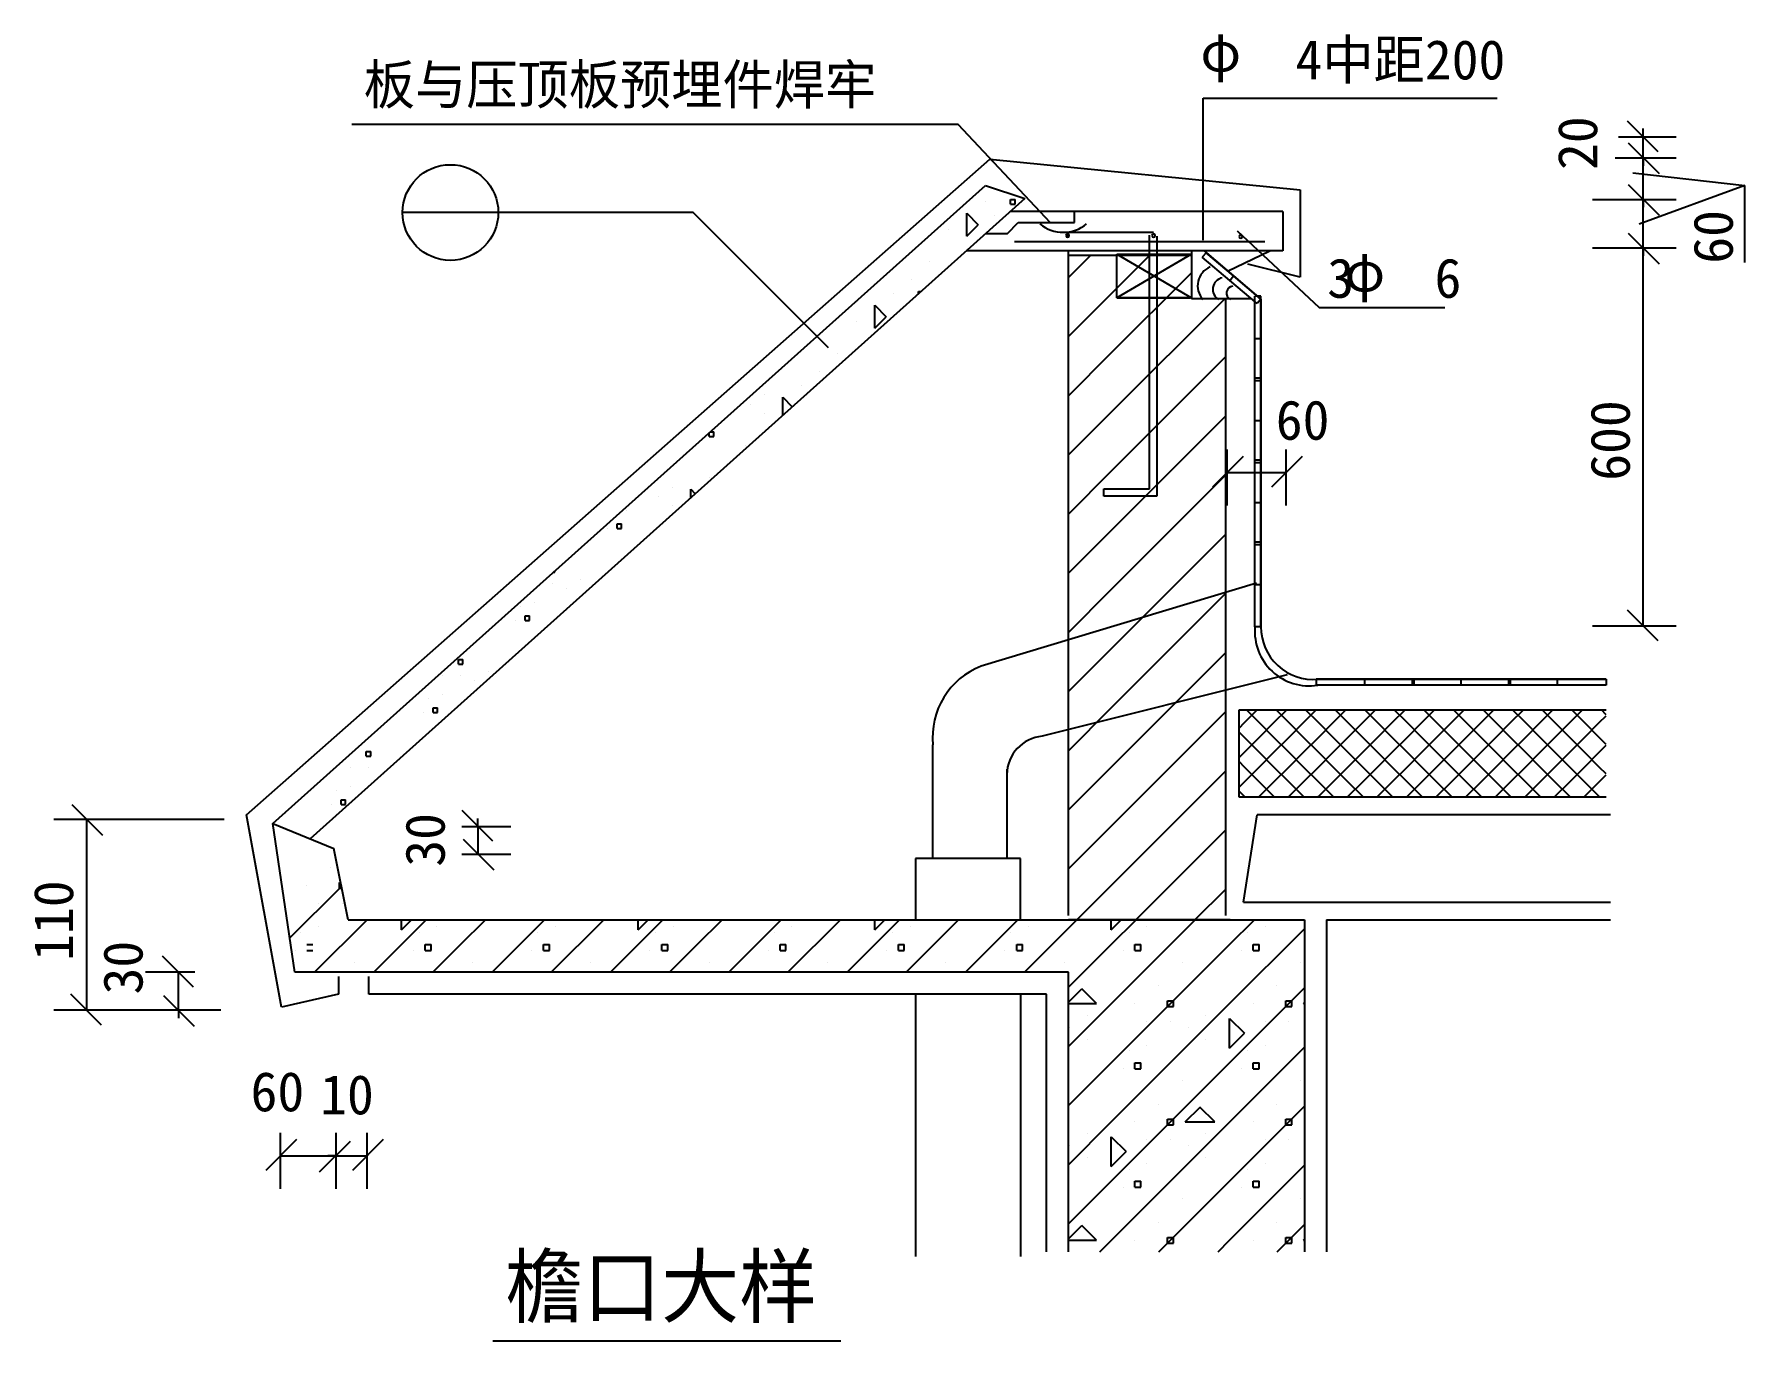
# Model space of a CAD drawing. Header units: metres. Extents: x -108 to 5385, y 1956 to 9038.
# Drawn here: x 418 to 3021, y 7051 to 9038 of the extents above; entities that cross this region are included whole.
import ezdxf

# ---------------------------------------------------------------- set-up
doc = ezdxf.new("R2010")
doc.units = ezdxf.units.M
for name, color, linetype in [('PUB_TITLE', 143, 'Continuous'), ('zz-1', 5, 'Continuous'), ('zz-3', 3, 'Continuous')]:
    doc.layers.add(name, color=color, linetype=linetype)

# ---------------------------------------------------------------- blocks, each defined once
blk = doc.blocks.new('BL_6201')
for p, q in [((0, 100), (496.03, 100)), ((0, 100), (496.03, 100)), ((0, 0), (0, 100)), ((0, 0), (496.03, 0)), ((496.03, 0), (0, 0)), ((496.03, 100), (992.05, 100)), ((496.03, 100), (496.03, 0)), ((496.03, 0), (992.05, 0)), ((992.03, 0), (992.03, 100))]:
    blk.add_line(p, q)
blk = doc.blocks.new('BL_6222')
at = {"linetype": 'Continuous'}
for p, q in [((49.77, 29.76), (0, 0)), ((0, 29.76), (49.77, 0)), ((0, 0), (0, 29.76)), ((0, 29.76), (49.77, 29.76)), ((49.77, 29.76), (49.77, 0)), ((49.77, 0), (0, 0))]:
    blk.add_line(p, q, dxfattribs=at)
blk = doc.blocks.new('_ArchTick')
at = {"color": 6, "linetype": 'ByBlock'}
blk.add_lwpolyline([(-0.41, -0.41), (0.37, 0.37)], dxfattribs=at)

msp = doc.modelspace()

# ---------------------------------------------------------------- linework, layer by layer
for p, q in [((741.41, 7850.82), (1872.21, 8848.29)), ((1872.21, 8848.29), (2344.48, 8801.74)), ((2850.42, 8827.46), (3020.86, 8808)), ((2344.48, 8801.74), (2344.48, 8668.75)), ((3020.86, 8808), (2860.16, 8749.61)), ((3020.86, 8691.21), (3020.86, 8808)), ((1865.07, 8783.51), (1865.07, 8783.51)), ((1903.57, 8780.01), (1903.57, 8787.01)), ((1903.57, 8787.01), (1910.57, 8787.01)), ((1903.57, 8780.01), (1910.57, 8780.01)), ((1910.57, 8780.01), (1910.57, 8787.01)), ((1837.07, 8731.01), (1837.07, 8766.01)), ((1837.07, 8766.01), (1854.64, 8748.44)), ((1837.07, 8731.01), (1854.64, 8748.58)), ((1879.07, 8762.51), (1879.07, 8762.51)), ((1899.17, 8735.35), (1915.58, 8751.77)), ((2317.88, 8768.64), (1903.33, 8768.64)), ((1915.58, 8751.77), (2001.26, 8751.77)), ((2001.26, 8751.77), (2001.26, 8768.18)), ((2317.88, 8768.64), (2317.88, 8708.64)), ((1809.07, 8741.51), (1809.07, 8741.51)), ((1866.36, 8735.35), (1899.17, 8735.35)), ((1909.69, 8722.81), (2290.54, 8722.81)), ((2121.44, 8736.52), (1990.43, 8736.52)), ((2115.24, 8346.7), (2115.24, 8732.82)), ((2126.54, 8730.93), (2126.54, 8335.39)), ((2317.88, 8708.64), (1836.37, 8708.64)), ((1991.91, 8702.14), (2179.01, 8702.14)), ((1991.94, 8668.39), (2025.69, 8702.14)), ((1991.94, 8578.39), (2115.69, 8702.14)), ((2179.01, 8708.64), (2179.01, 8636.54)), ((2198.14, 8708.64), (2284.62, 8635.5)), ((2298.25, 8708.32), (2233.75, 8677.45)), ((1781.07, 8692.51), (1781.07, 8692.51)), ((2057.07, 8553.51), (2179.01, 8675.46)), ((2344.48, 8668.75), (2264.66, 8688.69)), ((1725.07, 8643.51), (1725.07, 8643.51)), ((1753.07, 8664.51), (1753.07, 8664.51)), ((1763.57, 8643.41), (1763.57, 8647.01)), ((1763.57, 8647.01), (1767.59, 8647.01)), ((1669.07, 8629.51), (1669.07, 8629.51)), ((1697.07, 8591.01), (1697.07, 8626.01)), ((1697.07, 8626.01), (1714.64, 8608.44)), ((1739.07, 8622.51), (1739.07, 8622.51)), ((2057.07, 8463.51), (2230.09, 8636.54)), ((2065.27, 8637.3), (2177.4, 8637.3)), ((2230.09, 8636.54), (2269.24, 8636.54)), ((2284.62, 8635.5), (2284.62, 8136.76)), ((1669.07, 8601.51), (1669.07, 8601.51)), ((1697.07, 8591.01), (1714.64, 8608.58)), ((1641.07, 8552.51), (1641.07, 8552.51)), ((1991.94, 8488.39), (2057.07, 8553.51)), ((2057.07, 8553.51), (2057.07, 8553.51)), ((2057.07, 8373.51), (2231.4, 8547.85)), ((1613.07, 8524.51), (1613.07, 8524.51)), ((1529.07, 8489.51), (1529.07, 8489.51)), ((1557.07, 8458.37), (1557.07, 8486.01)), ((1557.07, 8486.01), (1571.65, 8471.43)), ((1585.07, 8503.51), (1585.07, 8503.51)), ((1508.07, 8475.51), (1508.07, 8475.51)), ((1529.07, 8461.51), (1529.07, 8461.51)), ((1991.94, 8398.39), (2057.07, 8463.51)), ((2057.07, 8463.51), (2057.07, 8463.51)), ((1446.9, 8433.51), (1452.07, 8433.51)), ((1452.07, 8426.51), (1452.07, 8433.51)), ((2147.07, 8373.51), (2231.4, 8457.85)), ((1445.07, 8426.51), (1445.07, 8431.87)), ((1445.07, 8426.51), (1452.07, 8426.51)), ((1501.07, 8412.51), (1501.07, 8412.51)), ((1473.07, 8384.51), (1473.07, 8384.51)), ((1445.07, 8363.51), (1445.07, 8363.51)), ((1991.94, 8308.39), (2057.07, 8373.51)), ((1991.94, 8218.39), (2147.07, 8373.51)), ((2057.07, 8373.51), (2057.07, 8373.51)), ((2057.07, 8193.51), (2231.4, 8367.85)), ((2147.07, 8373.51), (2147.07, 8373.51)), ((1347.07, 8342.51), (1347.07, 8342.51)), ((1368.07, 8335.51), (1368.07, 8335.51)), ((1389.07, 8349.51), (1389.07, 8349.51)), ((1417.07, 8332.92), (1417.07, 8346.01)), ((1417.07, 8346.01), (1423.97, 8339.11)), ((2045.54, 8335.39), (2045.54, 8346.7)), ((2045.54, 8346.7), (2115.24, 8346.7)), ((2126.54, 8335.39), (2045.54, 8335.39)), ((1319.07, 8314.51), (1319.07, 8314.51)), ((1389.07, 8321.51), (1389.07, 8321.51)), ((1291.07, 8286.51), (1291.07, 8286.51)), ((1305.07, 8293.51), (1312.07, 8293.51)), ((1305.07, 8286.51), (1305.07, 8293.51)), ((1305.07, 8286.51), (1312.07, 8286.51)), ((1312.07, 8286.51), (1312.07, 8293.51)), ((2057.07, 8103.51), (2231.4, 8277.85)), ((1207.07, 8202.51), (1207.07, 8202.51)), ((1208.47, 8220.01), (1210.57, 8220.01)), ((1210.57, 8220.01), (1210.57, 8221.89)), ((1249.07, 8209.51), (1249.07, 8209.51)), ((2277.83, 8203.19), (1858.88, 8076.84)), ((1179.07, 8174.51), (1179.07, 8174.51)), ((1228.07, 8195.51), (1228.07, 8195.51)), ((1991.94, 8128.39), (2057.07, 8193.51)), ((2057.07, 8193.51), (2057.07, 8193.51)), ((2057.07, 8013.51), (2231.4, 8187.85)), ((1151.07, 8146.51), (1151.07, 8146.51)), ((1158.07, 8167.51), (1158.07, 8167.51)), ((1165.07, 8153.51), (1172.07, 8153.51)), ((1165.07, 8146.51), (1165.07, 8153.51)), ((1165.07, 8146.51), (1172.07, 8146.51)), ((1172.07, 8146.51), (1172.07, 8153.51)), ((1991.94, 8038.39), (2057.07, 8103.51)), ((2057.07, 8103.51), (2057.07, 8103.51)), ((2147.07, 8013.51), (2231.4, 8097.85)), ((1063.57, 8080.01), (1063.57, 8087.01)), ((1063.57, 8087.01), (1070.57, 8087.01)), ((1063.57, 8080.01), (1070.57, 8080.01)), ((1070.57, 8080.01), (1070.57, 8087.01)), ((1109.07, 8069.51), (1109.07, 8069.51)), ((1039.07, 8062.51), (1039.07, 8062.51)), ((1067.07, 8062.51), (1067.07, 8062.51)), ((1088.07, 8055.51), (1088.07, 8055.51)), ((2324.38, 8063.54), (1951.98, 7970.44)), ((2371.09, 8056.97), (2810.11, 8056.97)), ((1018.07, 8027.51), (1018.07, 8027.51)), ((1039.07, 8034.51), (1039.07, 8034.51)), ((1011.07, 8006.51), (1011.07, 8006.51)), ((1025.07, 8006.51), (1025.07, 8013.51)), ((1025.07, 8013.51), (1032.07, 8013.51)), ((1025.07, 8006.51), (1032.07, 8006.51)), ((1032.07, 8006.51), (1032.07, 8013.51)), ((1991.94, 7948.39), (2057.07, 8013.51)), ((1991.94, 7858.39), (2147.07, 8013.51)), ((2057.07, 8013.51), (2057.07, 8013.51)), ((2057.07, 7833.51), (2231.4, 8007.85)), ((2147.07, 8013.51), (2147.07, 8013.51)), ((2251.36, 7877.42), (2251.36, 8010.42)), ((2251.36, 7877.42), (2251.36, 8010.42)), ((2251.36, 8010.42), (2810.11, 8010.42)), ((2251.36, 7982.81), (2259.55, 7991.01)), ((2259.55, 7991.01), (2278.96, 8010.42)), ((2259.55, 7991.01), (2259.55, 7991.01)), ((2282.05, 7991.01), (2262.64, 8010.42)), ((2282.05, 7968.51), (2304.55, 7991.01)), ((2304.55, 7968.51), (2282.05, 7991.01)), ((2282.05, 7991.01), (2282.05, 7991.01)), ((2304.55, 7991.01), (2323.96, 8010.42)), ((2304.55, 7991.01), (2304.55, 7991.01)), ((2327.05, 7991.01), (2307.64, 8010.42)), ((2327.05, 7968.51), (2349.55, 7991.01)), ((2349.55, 7968.51), (2327.05, 7991.01)), ((2327.05, 7991.01), (2327.05, 7991.01)), ((2349.55, 7991.01), (2368.96, 8010.42)), ((2349.55, 7991.01), (2349.55, 7991.01)), ((2372.05, 7991.01), (2352.64, 8010.42)), ((2372.05, 7991.01), (2372.05, 7991.01)), ((2372.05, 7968.51), (2394.55, 7991.01)), ((2394.55, 7968.51), (2372.05, 7991.01)), ((2394.55, 7991.01), (2413.96, 8010.42)), ((2394.55, 7991.01), (2394.55, 7991.01)), ((2417.05, 7991.01), (2397.64, 8010.42)), ((2417.05, 7968.51), (2439.55, 7991.01)), ((2439.55, 7968.51), (2417.05, 7991.01)), ((2417.05, 7991.01), (2417.05, 7991.01)), ((2439.55, 7991.01), (2458.96, 8010.42)), ((2439.55, 7991.01), (2439.55, 7991.01)), ((2462.05, 7991.01), (2442.64, 8010.42)), ((2462.05, 7968.51), (2484.55, 7991.01)), ((2484.55, 7968.51), (2462.05, 7991.01)), ((2462.05, 7991.01), (2462.05, 7991.01)), ((2484.55, 7991.01), (2503.96, 8010.42)), ((2484.55, 7991.01), (2484.55, 7991.01)), ((2507.05, 7991.01), (2487.64, 8010.42)), ((2507.05, 7968.51), (2529.55, 7991.01)), ((2529.55, 7968.51), (2507.05, 7991.01)), ((2507.05, 7991.01), (2507.05, 7991.01)), ((2529.55, 7991.01), (2548.96, 8010.42)), ((2529.55, 7991.01), (2529.55, 7991.01)), ((2552.05, 7991.01), (2532.64, 8010.42)), ((2552.05, 7968.51), (2574.55, 7991.01)), ((2574.55, 7968.51), (2552.05, 7991.01)), ((2552.05, 7991.01), (2552.05, 7991.01)), ((2574.55, 7991.01), (2593.96, 8010.42)), ((2574.55, 7991.01), (2574.55, 7991.01)), ((2597.05, 7991.01), (2577.64, 8010.42)), ((2597.05, 7968.51), (2619.55, 7991.01)), ((2619.55, 7968.51), (2597.05, 7991.01)), ((2597.05, 7991.01), (2597.05, 7991.01)), ((2619.55, 7991.01), (2638.96, 8010.42)), ((2619.55, 7991.01), (2619.55, 7991.01)), ((2642.05, 7991.01), (2622.64, 8010.42)), ((2642.05, 7968.51), (2664.55, 7991.01)), ((2664.55, 7968.51), (2642.05, 7991.01)), ((2642.05, 7991.01), (2642.05, 7991.01)), ((2664.55, 7991.01), (2683.96, 8010.42)), ((2664.55, 7991.01), (2664.55, 7991.01)), ((2687.05, 7991.01), (2667.64, 8010.42)), ((2687.05, 7968.51), (2709.55, 7991.01)), ((2709.55, 7968.51), (2687.05, 7991.01)), ((2687.05, 7991.01), (2687.05, 7991.01)), ((2709.55, 7991.01), (2728.96, 8010.42)), ((2709.55, 7991.01), (2709.55, 7991.01)), ((2732.05, 7991.01), (2712.64, 8010.42)), ((2732.05, 7968.51), (2754.55, 7991.01)), ((2754.55, 7968.51), (2732.05, 7991.01)), ((2732.05, 7991.01), (2732.05, 7991.01)), ((2754.55, 7991.01), (2773.96, 8010.42)), ((2754.55, 7991.01), (2754.55, 7991.01)), ((2777.05, 7991.01), (2757.64, 8010.42)), ((2777.05, 7968.51), (2799.55, 7991.01)), ((2799.55, 7968.51), (2777.05, 7991.01)), ((2777.05, 7991.01), (2777.05, 7991.01)), ((2799.55, 7991.01), (2810.11, 8001.56)), ((2799.55, 7991.01), (2799.55, 7991.01)), ((2810.11, 8002.95), (2802.64, 8010.42)), ((2259.55, 7968.51), (2251.36, 7976.7)), ((2259.55, 7946.01), (2282.05, 7968.51)), ((2282.05, 7946.01), (2259.55, 7968.51)), ((2259.55, 7968.51), (2259.55, 7968.51)), ((2282.05, 7968.51), (2282.05, 7968.51)), ((2304.55, 7946.01), (2327.05, 7968.51)), ((2327.05, 7946.01), (2304.55, 7968.51)), ((2304.55, 7968.51), (2304.55, 7968.51)), ((2327.05, 7968.51), (2327.05, 7968.51)), ((2349.55, 7946.01), (2372.05, 7968.51)), ((2372.05, 7946.01), (2349.55, 7968.51)), ((2349.55, 7968.51), (2349.55, 7968.51)), ((2372.05, 7968.51), (2372.05, 7968.51)), ((2394.55, 7946.01), (2417.05, 7968.51)), ((2417.05, 7946.01), (2394.55, 7968.51)), ((2394.55, 7968.51), (2394.55, 7968.51)), ((2417.05, 7968.51), (2417.05, 7968.51)), ((2439.55, 7946.01), (2462.05, 7968.51)), ((2462.05, 7946.01), (2439.55, 7968.51)), ((2439.55, 7968.51), (2439.55, 7968.51)), ((2462.05, 7968.51), (2462.05, 7968.51)), ((2484.55, 7946.01), (2507.05, 7968.51)), ((2507.05, 7946.01), (2484.55, 7968.51)), ((2484.55, 7968.51), (2484.55, 7968.51)), ((2507.05, 7968.51), (2507.05, 7968.51)), ((2529.55, 7946.01), (2552.05, 7968.51)), ((2552.05, 7946.01), (2529.55, 7968.51)), ((2529.55, 7968.51), (2529.55, 7968.51)), ((2552.05, 7968.51), (2552.05, 7968.51)), ((2574.55, 7968.51), (2574.55, 7968.51)), ((2574.55, 7946.01), (2597.05, 7968.51)), ((2597.05, 7946.01), (2574.55, 7968.51)), ((2597.05, 7968.51), (2597.05, 7968.51)), ((2619.55, 7946.01), (2642.05, 7968.51)), ((2642.05, 7946.01), (2619.55, 7968.51)), ((2619.55, 7968.51), (2619.55, 7968.51)), ((2642.05, 7968.51), (2642.05, 7968.51)), ((2664.55, 7946.01), (2687.05, 7968.51)), ((2687.05, 7946.01), (2664.55, 7968.51)), ((2664.55, 7968.51), (2664.55, 7968.51)), ((2687.05, 7968.51), (2687.05, 7968.51)), ((2709.55, 7946.01), (2732.05, 7968.51)), ((2732.05, 7946.01), (2709.55, 7968.51)), ((2709.55, 7968.51), (2709.55, 7968.51)), ((2732.05, 7968.51), (2732.05, 7968.51)), ((2754.55, 7968.51), (2754.55, 7968.51)), ((2754.55, 7946.01), (2777.05, 7968.51)), ((2777.05, 7946.01), (2754.55, 7968.51)), ((2777.05, 7968.51), (2777.05, 7968.51)), ((2810.11, 7957.95), (2799.55, 7968.51)), ((2799.55, 7968.51), (2799.55, 7968.51)), ((923.57, 7940.01), (923.57, 7947.01)), ((923.57, 7947.01), (930.57, 7947.01)), ((923.57, 7940.01), (930.57, 7940.01)), ((930.57, 7940.01), (930.57, 7947.01)), ((1785.72, 7784.23), (1785.72, 7957.14)), ((2251.36, 7937.81), (2259.55, 7946.01)), ((2259.55, 7946.01), (2259.55, 7946.01)), ((2282.05, 7946.01), (2282.05, 7946.01)), ((2282.05, 7923.51), (2304.55, 7946.01)), ((2304.55, 7923.51), (2282.05, 7946.01)), ((2304.55, 7946.01), (2304.55, 7946.01)), ((2327.05, 7946.01), (2327.05, 7946.01)), ((2327.05, 7923.51), (2349.55, 7946.01)), ((2349.55, 7923.51), (2327.05, 7946.01)), ((2349.55, 7946.01), (2349.55, 7946.01)), ((2372.05, 7946.01), (2372.05, 7946.01)), ((2372.05, 7923.51), (2394.55, 7946.01)), ((2394.55, 7923.51), (2372.05, 7946.01)), ((2394.55, 7946.01), (2394.55, 7946.01)), ((2417.05, 7946.01), (2417.05, 7946.01)), ((2417.05, 7923.51), (2439.55, 7946.01)), ((2439.55, 7923.51), (2417.05, 7946.01)), ((2439.55, 7946.01), (2439.55, 7946.01)), ((2462.05, 7946.01), (2462.05, 7946.01)), ((2462.05, 7923.51), (2484.55, 7946.01)), ((2484.55, 7923.51), (2462.05, 7946.01)), ((2484.55, 7946.01), (2484.55, 7946.01)), ((2507.05, 7946.01), (2507.05, 7946.01)), ((2507.05, 7923.51), (2529.55, 7946.01)), ((2529.55, 7923.51), (2507.05, 7946.01)), ((2529.55, 7946.01), (2529.55, 7946.01)), ((2552.05, 7946.01), (2552.05, 7946.01)), ((2552.05, 7923.51), (2574.55, 7946.01)), ((2574.55, 7923.51), (2552.05, 7946.01)), ((2574.55, 7946.01), (2574.55, 7946.01)), ((2597.05, 7946.01), (2597.05, 7946.01)), ((2597.05, 7923.51), (2619.55, 7946.01)), ((2619.55, 7923.51), (2597.05, 7946.01)), ((2619.55, 7946.01), (2619.55, 7946.01)), ((2642.05, 7946.01), (2642.05, 7946.01)), ((2642.05, 7923.51), (2664.55, 7946.01)), ((2664.55, 7923.51), (2642.05, 7946.01)), ((2664.55, 7946.01), (2664.55, 7946.01)), ((2687.05, 7946.01), (2687.05, 7946.01)), ((2687.05, 7923.51), (2709.55, 7946.01)), ((2709.55, 7923.51), (2687.05, 7946.01)), ((2709.55, 7946.01), (2709.55, 7946.01)), ((2732.05, 7946.01), (2732.05, 7946.01)), ((2732.05, 7923.51), (2754.55, 7946.01)), ((2754.55, 7923.51), (2732.05, 7946.01)), ((2754.55, 7946.01), (2754.55, 7946.01)), ((2777.05, 7946.01), (2777.05, 7946.01)), ((2777.05, 7923.51), (2799.55, 7946.01)), ((2799.55, 7923.51), (2777.05, 7946.01)), ((2799.55, 7946.01), (2810.11, 7956.56)), ((2799.55, 7946.01), (2799.55, 7946.01)), ((899.07, 7922.51), (899.07, 7922.51)), ((927.07, 7922.51), (927.07, 7922.51)), ((948.07, 7915.51), (948.07, 7915.51)), ((1898.78, 7784.23), (1898.78, 7920.08)), ((2057.07, 7743.51), (2231.4, 7917.85)), ((2259.55, 7923.51), (2251.36, 7931.7)), ((2259.55, 7901.01), (2282.05, 7923.51)), ((2282.05, 7901.01), (2259.55, 7923.51)), ((2259.55, 7923.51), (2259.55, 7923.51)), ((2282.05, 7923.51), (2282.05, 7923.51)), ((2304.55, 7901.01), (2327.05, 7923.51)), ((2327.05, 7901.01), (2304.55, 7923.51)), ((2304.55, 7923.51), (2304.55, 7923.51)), ((2327.05, 7923.51), (2327.05, 7923.51)), ((2349.55, 7901.01), (2372.05, 7923.51)), ((2372.05, 7901.01), (2349.55, 7923.51)), ((2349.55, 7923.51), (2349.55, 7923.51)), ((2372.05, 7923.51), (2372.05, 7923.51)), ((2394.55, 7901.01), (2417.05, 7923.51)), ((2417.05, 7901.01), (2394.55, 7923.51)), ((2394.55, 7923.51), (2394.55, 7923.51)), ((2417.05, 7923.51), (2417.05, 7923.51)), ((2439.55, 7901.01), (2462.05, 7923.51)), ((2462.05, 7901.01), (2439.55, 7923.51)), ((2439.55, 7923.51), (2439.55, 7923.51)), ((2462.05, 7923.51), (2462.05, 7923.51)), ((2484.55, 7901.01), (2507.05, 7923.51)), ((2507.05, 7901.01), (2484.55, 7923.51)), ((2484.55, 7923.51), (2484.55, 7923.51)), ((2507.05, 7923.51), (2507.05, 7923.51)), ((2529.55, 7901.01), (2552.05, 7923.51)), ((2552.05, 7901.01), (2529.55, 7923.51)), ((2529.55, 7923.51), (2529.55, 7923.51)), ((2552.05, 7923.51), (2552.05, 7923.51)), ((2574.55, 7923.51), (2574.55, 7923.51)), ((2574.55, 7901.01), (2597.05, 7923.51)), ((2597.05, 7901.01), (2574.55, 7923.51)), ((2597.05, 7923.51), (2597.05, 7923.51)), ((2619.55, 7901.01), (2642.05, 7923.51)), ((2642.05, 7901.01), (2619.55, 7923.51)), ((2619.55, 7923.51), (2619.55, 7923.51)), ((2642.05, 7923.51), (2642.05, 7923.51)), ((2664.55, 7901.01), (2687.05, 7923.51)), ((2687.05, 7901.01), (2664.55, 7923.51)), ((2664.55, 7923.51), (2664.55, 7923.51)), ((2687.05, 7923.51), (2687.05, 7923.51)), ((2709.55, 7901.01), (2732.05, 7923.51)), ((2732.05, 7901.01), (2709.55, 7923.51)), ((2709.55, 7923.51), (2709.55, 7923.51)), ((2732.05, 7923.51), (2732.05, 7923.51)), ((2754.55, 7923.51), (2754.55, 7923.51)), ((2754.55, 7901.01), (2777.05, 7923.51)), ((2777.05, 7901.01), (2754.55, 7923.51)), ((2777.05, 7923.51), (2777.05, 7923.51)), ((2810.11, 7912.95), (2799.55, 7923.51)), ((2799.55, 7923.51), (2799.55, 7923.51)), ((878.07, 7887.51), (878.07, 7887.51)), ((899.07, 7894.51), (899.07, 7894.51)), ((2251.36, 7892.81), (2259.55, 7901.01)), ((2259.55, 7878.51), (2251.36, 7886.7)), ((2259.55, 7901.01), (2259.55, 7901.01)), ((2282.05, 7878.51), (2304.55, 7901.01)), ((2304.55, 7878.51), (2282.05, 7901.01)), ((2282.05, 7901.01), (2282.05, 7901.01)), ((2304.55, 7901.01), (2304.55, 7901.01)), ((2327.05, 7878.51), (2349.55, 7901.01)), ((2349.55, 7878.51), (2327.05, 7901.01)), ((2327.05, 7901.01), (2327.05, 7901.01)), ((2349.55, 7901.01), (2349.55, 7901.01)), ((2372.05, 7901.01), (2372.05, 7901.01)), ((2372.05, 7878.51), (2394.55, 7901.01)), ((2394.55, 7878.51), (2372.05, 7901.01)), ((2394.55, 7901.01), (2394.55, 7901.01)), ((2417.05, 7878.51), (2439.55, 7901.01)), ((2439.55, 7878.51), (2417.05, 7901.01)), ((2417.05, 7901.01), (2417.05, 7901.01)), ((2439.55, 7901.01), (2439.55, 7901.01)), ((2462.05, 7878.51), (2484.55, 7901.01)), ((2484.55, 7878.51), (2462.05, 7901.01)), ((2462.05, 7901.01), (2462.05, 7901.01)), ((2484.55, 7901.01), (2484.55, 7901.01)), ((2507.05, 7878.51), (2529.55, 7901.01)), ((2529.55, 7878.51), (2507.05, 7901.01)), ((2507.05, 7901.01), (2507.05, 7901.01)), ((2529.55, 7901.01), (2529.55, 7901.01)), ((2552.05, 7878.51), (2574.55, 7901.01)), ((2574.55, 7878.51), (2552.05, 7901.01)), ((2552.05, 7901.01), (2552.05, 7901.01)), ((2574.55, 7901.01), (2574.55, 7901.01)), ((2597.05, 7878.51), (2619.55, 7901.01)), ((2619.55, 7878.51), (2597.05, 7901.01)), ((2597.05, 7901.01), (2597.05, 7901.01)), ((2619.55, 7901.01), (2619.55, 7901.01)), ((2642.05, 7878.51), (2664.55, 7901.01)), ((2664.55, 7878.51), (2642.05, 7901.01)), ((2642.05, 7901.01), (2642.05, 7901.01)), ((2664.55, 7901.01), (2664.55, 7901.01)), ((2687.05, 7878.51), (2709.55, 7901.01)), ((2709.55, 7878.51), (2687.05, 7901.01)), ((2687.05, 7901.01), (2687.05, 7901.01)), ((2709.55, 7901.01), (2709.55, 7901.01)), ((2732.05, 7878.51), (2754.55, 7901.01)), ((2754.55, 7878.51), (2732.05, 7901.01)), ((2732.05, 7901.01), (2732.05, 7901.01)), ((2754.55, 7901.01), (2754.55, 7901.01)), ((2777.05, 7878.51), (2799.55, 7901.01)), ((2799.55, 7878.51), (2777.05, 7901.01)), ((2777.05, 7901.01), (2777.05, 7901.01)), ((2799.55, 7901.01), (2810.11, 7911.56)), ((2799.55, 7901.01), (2799.55, 7901.01)), ((871.07, 7866.51), (871.07, 7866.51)), ((885.07, 7873.51), (892.07, 7873.51)), ((885.07, 7866.51), (885.07, 7873.51)), ((885.07, 7866.51), (892.07, 7866.51)), ((892.07, 7866.51), (892.07, 7873.51)), ((2810.11, 7877.42), (2251.36, 7877.42)), ((2260.64, 7877.42), (2259.55, 7878.51)), ((2259.55, 7878.51), (2259.55, 7878.51)), ((2280.97, 7877.42), (2282.05, 7878.51)), ((2282.05, 7878.51), (2282.05, 7878.51)), ((2305.64, 7877.42), (2304.55, 7878.51)), ((2304.55, 7878.51), (2304.55, 7878.51)), ((2325.97, 7877.42), (2327.05, 7878.51)), ((2327.05, 7878.51), (2327.05, 7878.51)), ((2350.64, 7877.42), (2349.55, 7878.51)), ((2349.55, 7878.51), (2349.55, 7878.51)), ((2370.97, 7877.42), (2372.05, 7878.51)), ((2372.05, 7878.51), (2372.05, 7878.51)), ((2395.64, 7877.42), (2394.55, 7878.51)), ((2394.55, 7878.51), (2394.55, 7878.51)), ((2415.97, 7877.42), (2417.05, 7878.51)), ((2417.05, 7878.51), (2417.05, 7878.51)), ((2440.64, 7877.42), (2439.55, 7878.51)), ((2439.55, 7878.51), (2439.55, 7878.51)), ((2460.97, 7877.42), (2462.05, 7878.51)), ((2462.05, 7878.51), (2462.05, 7878.51)), ((2485.64, 7877.42), (2484.55, 7878.51)), ((2484.55, 7878.51), (2484.55, 7878.51)), ((2505.97, 7877.42), (2507.05, 7878.51)), ((2507.05, 7878.51), (2507.05, 7878.51)), ((2530.64, 7877.42), (2529.55, 7878.51)), ((2529.55, 7878.51), (2529.55, 7878.51)), ((2550.97, 7877.42), (2552.05, 7878.51)), ((2552.05, 7878.51), (2552.05, 7878.51)), ((2575.64, 7877.42), (2574.55, 7878.51)), ((2574.55, 7878.51), (2574.55, 7878.51)), ((2595.97, 7877.42), (2597.05, 7878.51)), ((2597.05, 7878.51), (2597.05, 7878.51)), ((2620.64, 7877.42), (2619.55, 7878.51)), ((2619.55, 7878.51), (2619.55, 7878.51)), ((2640.97, 7877.42), (2642.05, 7878.51)), ((2642.05, 7878.51), (2642.05, 7878.51)), ((2665.64, 7877.42), (2664.55, 7878.51)), ((2664.55, 7878.51), (2664.55, 7878.51)), ((2685.97, 7877.42), (2687.05, 7878.51)), ((2687.05, 7878.51), (2687.05, 7878.51)), ((2710.64, 7877.42), (2709.55, 7878.51)), ((2709.55, 7878.51), (2709.55, 7878.51)), ((2730.97, 7877.42), (2732.05, 7878.51)), ((2732.05, 7878.51), (2732.05, 7878.51)), ((2755.64, 7877.42), (2754.55, 7878.51)), ((2754.55, 7878.51), (2754.55, 7878.51)), ((2775.97, 7877.42), (2777.05, 7878.51)), ((2777.05, 7878.51), (2777.05, 7878.51)), ((2800.64, 7877.42), (2799.55, 7878.51)), ((2799.55, 7878.51), (2799.55, 7878.51)), ((794.62, 7558.23), (741.41, 7850.82)), ((801.07, 7852.51), (801.07, 7852.51)), ((1991.94, 7768.39), (2057.07, 7833.51)), ((2057.07, 7833.51), (2057.07, 7833.51)), ((2094.86, 7691.31), (2231.4, 7827.85)), ((1918.73, 7784.23), (1759.12, 7784.23)), ((1759.12, 7784.23), (1759.12, 7691.13)), ((1918.73, 7691.13), (1918.73, 7784.23)), ((869.07, 7770.51), (869.07, 7770.51)), ((806.93, 7663.38), (885.57, 7742.01)), ((833.07, 7743.51), (833.07, 7743.51)), ((882.57, 7739.01), (882.57, 7748.01)), ((882.57, 7748.01), (884.37, 7748.01)), ((882.57, 7739.01), (886.17, 7739.01)), ((2004.86, 7691.31), (2057.07, 7743.51)), ((2057.07, 7743.51), (2057.07, 7743.51)), ((2184.86, 7691.31), (2231.4, 7737.85)), ((851.07, 7716.51), (851.07, 7716.51)), ((887.07, 7716.51), (887.07, 7716.51)), ((844.98, 7611.43), (924.78, 7691.23)), ((851.07, 7680.51), (851.07, 7680.51)), ((941.07, 7689.51), (941.07, 7689.51)), ((977.07, 7653.51), (1014.78, 7691.23)), ((977.07, 7676.01), (977.07, 7691.23)), ((977.07, 7676.01), (992.28, 7691.23)), ((1031.07, 7680.51), (1031.07, 7680.51)), ((1067.07, 7653.51), (1104.78, 7691.23)), ((1121.07, 7689.51), (1121.07, 7689.51)), ((1157.07, 7653.51), (1194.78, 7691.23)), ((1204.98, 7611.43), (1284.78, 7691.23)), ((1211.07, 7680.51), (1211.07, 7680.51)), ((1301.07, 7689.51), (1301.07, 7689.51)), ((1337.07, 7653.51), (1374.78, 7691.23)), ((1337.07, 7676.01), (1337.07, 7691.23)), ((1337.07, 7676.01), (1352.28, 7691.23)), ((1391.07, 7680.51), (1391.07, 7680.51)), ((1427.07, 7653.51), (1464.78, 7691.23)), ((1481.07, 7689.51), (1481.07, 7689.51)), ((1517.07, 7653.51), (1554.78, 7691.23)), ((1564.98, 7611.43), (1644.78, 7691.23)), ((1571.07, 7680.51), (1571.07, 7680.51)), ((1661.07, 7689.51), (1661.07, 7689.51)), ((1697.07, 7653.51), (1734.78, 7691.23)), ((1697.07, 7676.01), (1697.07, 7691.23)), ((1697.07, 7676.01), (1712.28, 7691.23)), ((1751.07, 7680.51), (1751.07, 7680.51)), ((1787.07, 7653.51), (1824.78, 7691.23)), ((1841.07, 7689.51), (1841.07, 7689.51)), ((1877.07, 7653.51), (1914.78, 7691.23)), ((1924.98, 7611.43), (2004.78, 7691.23)), ((1931.07, 7680.51), (1931.07, 7680.51)), ((1991.91, 7691.31), (2237.96, 7691.31)), ((2021.07, 7689.51), (2021.07, 7689.51)), ((2057.07, 7653.51), (2094.78, 7691.23)), ((2057.07, 7676.01), (2057.07, 7691.23)), ((2057.07, 7676.01), (2072.28, 7691.23)), ((2111.07, 7680.51), (2111.07, 7680.51)), ((2147.07, 7653.51), (2184.78, 7691.23)), ((2201.07, 7689.51), (2201.07, 7689.51)), ((2237.07, 7653.51), (2274.78, 7691.23)), ((2291.07, 7680.51), (2291.07, 7680.51)), ((2384.39, 7691.23), (2816.76, 7691.23)), ((2384.39, 7691.23), (2384.39, 7185.85)), ((824.07, 7671.51), (824.07, 7671.51)), ((833.07, 7653.51), (842.07, 7653.51)), ((934.98, 7611.43), (977.07, 7653.51)), ((977.07, 7653.51), (977.07, 7653.51)), ((1004.07, 7671.51), (1004.07, 7671.51)), ((1013.07, 7653.51), (1022.07, 7653.51)), ((1013.07, 7644.51), (1013.07, 7653.51)), ((1022.07, 7644.51), (1022.07, 7653.51)), ((1024.98, 7611.43), (1067.07, 7653.51)), ((1067.07, 7653.51), (1067.07, 7653.51)), ((1114.98, 7611.43), (1157.07, 7653.51)), ((1157.07, 7653.51), (1157.07, 7653.51)), ((1184.07, 7671.51), (1184.07, 7671.51)), ((1193.07, 7653.51), (1202.07, 7653.51)), ((1193.07, 7644.51), (1193.07, 7653.51)), ((1202.07, 7644.51), (1202.07, 7653.51)), ((1294.98, 7611.43), (1337.07, 7653.51)), ((1337.07, 7653.51), (1337.07, 7653.51)), ((1364.07, 7671.51), (1364.07, 7671.51)), ((1373.07, 7653.51), (1382.07, 7653.51)), ((1373.07, 7644.51), (1373.07, 7653.51)), ((1382.07, 7644.51), (1382.07, 7653.51)), ((1384.98, 7611.43), (1427.07, 7653.51)), ((1427.07, 7653.51), (1427.07, 7653.51)), ((1474.98, 7611.43), (1517.07, 7653.51)), ((1517.07, 7653.51), (1517.07, 7653.51)), ((1544.07, 7671.51), (1544.07, 7671.51)), ((1553.07, 7653.51), (1562.07, 7653.51)), ((1553.07, 7644.51), (1553.07, 7653.51)), ((1562.07, 7644.51), (1562.07, 7653.51)), ((1654.98, 7611.43), (1697.07, 7653.51)), ((1697.07, 7653.51), (1697.07, 7653.51)), ((1724.07, 7671.51), (1724.07, 7671.51)), ((1733.07, 7653.51), (1742.07, 7653.51)), ((1733.07, 7644.51), (1733.07, 7653.51)), ((1742.07, 7644.51), (1742.07, 7653.51)), ((1744.98, 7611.43), (1787.07, 7653.51)), ((1787.07, 7653.51), (1787.07, 7653.51)), ((1834.98, 7611.43), (1877.07, 7653.51)), ((1877.07, 7653.51), (1877.07, 7653.51)), ((1904.07, 7671.51), (1904.07, 7671.51)), ((1913.07, 7653.51), (1922.07, 7653.51)), ((1913.07, 7644.51), (1913.07, 7653.51)), ((1922.07, 7644.51), (1922.07, 7653.51)), ((1991.94, 7588.39), (2057.07, 7653.51)), ((1991.94, 7498.39), (2147.07, 7653.51)), ((2057.07, 7653.51), (2057.07, 7653.51)), ((2057.07, 7473.51), (2237.07, 7653.51)), ((2084.07, 7671.51), (2084.07, 7671.51)), ((2093.07, 7653.51), (2102.07, 7653.51)), ((2093.07, 7644.51), (2093.07, 7653.51)), ((2102.07, 7644.51), (2102.07, 7653.51)), ((2147.07, 7653.51), (2147.07, 7653.51)), ((2237.07, 7563.51), (2351.13, 7677.58)), ((2237.07, 7653.51), (2237.07, 7653.51)), ((2264.07, 7671.51), (2264.07, 7671.51)), ((2273.07, 7653.51), (2282.07, 7653.51)), ((2273.07, 7644.51), (2273.07, 7653.51)), ((2282.07, 7644.51), (2282.07, 7653.51)), ((815.07, 7644.51), (815.07, 7644.51)), ((833.07, 7644.51), (842.07, 7644.51)), ((905.07, 7626.51), (905.07, 7626.51)), ((995.07, 7644.51), (995.07, 7644.51)), ((1013.07, 7644.51), (1022.07, 7644.51)), ((1085.07, 7626.51), (1085.07, 7626.51)), ((1175.07, 7644.51), (1175.07, 7644.51)), ((1193.07, 7644.51), (1202.07, 7644.51)), ((1265.07, 7626.51), (1265.07, 7626.51)), ((1355.07, 7644.51), (1355.07, 7644.51)), ((1373.07, 7644.51), (1382.07, 7644.51)), ((1445.07, 7626.51), (1445.07, 7626.51)), ((1535.07, 7644.51), (1535.07, 7644.51)), ((1553.07, 7644.51), (1562.07, 7644.51)), ((1625.07, 7626.51), (1625.07, 7626.51)), ((1715.07, 7644.51), (1715.07, 7644.51)), ((1733.07, 7644.51), (1742.07, 7644.51)), ((1805.07, 7626.51), (1805.07, 7626.51)), ((1895.07, 7644.51), (1895.07, 7644.51)), ((1913.07, 7644.51), (1922.07, 7644.51)), ((1985.07, 7626.51), (1985.07, 7626.51)), ((2075.07, 7644.51), (2075.07, 7644.51)), ((2093.07, 7644.51), (2102.07, 7644.51)), ((2165.07, 7626.51), (2165.07, 7626.51)), ((2255.07, 7644.51), (2255.07, 7644.51)), ((2273.07, 7644.51), (2282.07, 7644.51)), ((2345.07, 7626.51), (2345.07, 7626.51)), ((881.09, 7604.78), (881.09, 7578.18)), ((927.65, 7578.18), (927.65, 7604.78)), ((881.09, 7578.18), (794.62, 7558.23)), ((1958.68, 7578.18), (927.65, 7578.18)), ((1759.12, 7578.18), (1759.12, 7179.08)), ((1918.73, 7578.18), (1918.73, 7179.08)), ((1958.68, 7185.85), (1958.68, 7578.18)), ((1991.94, 7565.89), (2012.16, 7586.1)), ((2034.57, 7563.51), (2011.98, 7586.1)), ((2129.07, 7590.51), (2129.07, 7590.51)), ((2237.07, 7473.51), (2351.13, 7587.58)), ((2309.07, 7590.51), (2309.07, 7590.51)), ((1991.94, 7563.51), (2034.57, 7563.51)), ((2057.07, 7383.51), (2237.07, 7563.51)), ((2093.07, 7563.51), (2093.07, 7563.51)), ((2142.57, 7559.01), (2142.57, 7568.01)), ((2142.57, 7568.01), (2151.57, 7568.01)), ((2142.57, 7559.01), (2151.57, 7559.01)), ((2151.57, 7559.01), (2151.57, 7568.01)), ((2237.07, 7563.51), (2237.07, 7563.51)), ((2273.07, 7563.51), (2273.07, 7563.51)), ((2322.57, 7559.01), (2322.57, 7568.01)), ((2322.57, 7568.01), (2331.57, 7568.01)), ((2322.57, 7559.01), (2331.57, 7559.01)), ((2331.57, 7559.01), (2331.57, 7568.01)), ((2349.57, 7563.51), (2351.13, 7565.08)), ((2349.57, 7563.51), (2351.13, 7563.51)), ((1994.07, 7527.51), (1994.07, 7527.51)), ((2021.07, 7545.51), (2021.07, 7545.51)), ((2111.07, 7536.51), (2111.07, 7536.51)), ((2147.07, 7536.51), (2147.07, 7536.51)), ((2174.07, 7527.51), (2174.07, 7527.51)), ((2201.07, 7545.51), (2201.07, 7545.51)), ((2237.07, 7496.01), (2237.07, 7541.01)), ((2237.07, 7541.01), (2259.66, 7518.42)), ((2291.07, 7536.51), (2291.07, 7536.51)), ((2327.07, 7536.51), (2327.07, 7536.51)), ((2021.07, 7509.51), (2021.07, 7509.51)), ((2111.07, 7500.51), (2111.07, 7500.51)), ((2201.07, 7509.51), (2201.07, 7509.51)), ((2237.07, 7496.01), (2259.66, 7518.6)), ((2291.07, 7500.51), (2291.07, 7500.51)), ((2327.07, 7473.51), (2351.13, 7497.58)), ((1991.94, 7408.39), (2057.07, 7473.51)), ((2057.07, 7473.51), (2057.07, 7473.51)), ((2057.07, 7293.51), (2237.07, 7473.51)), ((2084.07, 7491.51), (2084.07, 7491.51)), ((2093.07, 7473.51), (2102.07, 7473.51)), ((2093.07, 7464.51), (2093.07, 7473.51)), ((2102.07, 7464.51), (2102.07, 7473.51)), ((2147.07, 7293.51), (2327.07, 7473.51)), ((2237.07, 7473.51), (2237.07, 7473.51)), ((2264.07, 7491.51), (2264.07, 7491.51)), ((2273.07, 7473.51), (2282.07, 7473.51)), ((2273.07, 7464.51), (2273.07, 7473.51)), ((2282.07, 7464.51), (2282.07, 7473.51)), ((2327.07, 7473.51), (2327.07, 7473.51)), ((2075.07, 7464.51), (2075.07, 7464.51)), ((2093.07, 7464.51), (2102.07, 7464.51)), ((2165.07, 7446.51), (2165.07, 7446.51)), ((2255.07, 7464.51), (2255.07, 7464.51)), ((2273.07, 7464.51), (2282.07, 7464.51)), ((2345.07, 7446.51), (2345.07, 7446.51)), ((2129.07, 7410.51), (2129.07, 7410.51)), ((2169.57, 7383.51), (2192.16, 7406.1)), ((2214.57, 7383.51), (2191.98, 7406.1)), ((2237.07, 7293.51), (2351.13, 7407.58)), ((2309.07, 7410.51), (2309.07, 7410.51)), ((1991.94, 7318.39), (2057.07, 7383.51)), ((2021.07, 7365.51), (2021.07, 7365.51)), ((2057.07, 7383.51), (2057.07, 7383.51)), ((2093.07, 7383.51), (2093.07, 7383.51)), ((2142.57, 7379.01), (2142.57, 7388.01)), ((2142.57, 7388.01), (2151.57, 7388.01)), ((2142.57, 7379.01), (2151.57, 7379.01)), ((2151.57, 7379.01), (2151.57, 7388.01)), ((2169.57, 7383.51), (2214.57, 7383.51)), ((2201.07, 7365.51), (2201.07, 7365.51)), ((2273.07, 7383.51), (2273.07, 7383.51)), ((2322.57, 7379.01), (2322.57, 7388.01)), ((2322.57, 7388.01), (2331.57, 7388.01)), ((2322.57, 7379.01), (2331.57, 7379.01)), ((2331.57, 7379.01), (2331.57, 7388.01)), ((1994.07, 7347.51), (1994.07, 7347.51)), ((2057.07, 7316.01), (2057.07, 7361.01)), ((2057.07, 7361.01), (2079.66, 7338.42)), ((2111.07, 7356.51), (2111.07, 7356.51)), ((2147.07, 7356.51), (2147.07, 7356.51)), ((2174.07, 7347.51), (2174.07, 7347.51)), ((2291.07, 7356.51), (2291.07, 7356.51)), ((2327.07, 7356.51), (2327.07, 7356.51)), ((2021.07, 7329.51), (2021.07, 7329.51)), ((2057.07, 7316.01), (2079.66, 7338.6)), ((2111.07, 7320.51), (2111.07, 7320.51)), ((2201.07, 7329.51), (2201.07, 7329.51)), ((2237.07, 7203.51), (2351.13, 7317.58)), ((2291.07, 7320.51), (2291.07, 7320.51)), ((1991.94, 7228.39), (2057.07, 7293.51)), ((2039.4, 7185.85), (2147.07, 7293.51)), ((2057.07, 7293.51), (2057.07, 7293.51)), ((2084.07, 7311.51), (2084.07, 7311.51)), ((2093.07, 7293.51), (2102.07, 7293.51)), ((2093.07, 7284.51), (2093.07, 7293.51)), ((2102.07, 7284.51), (2102.07, 7293.51)), ((2129.4, 7185.85), (2237.07, 7293.51)), ((2147.07, 7293.51), (2147.07, 7293.51)), ((2237.07, 7293.51), (2237.07, 7293.51)), ((2264.07, 7311.51), (2264.07, 7311.51)), ((2273.07, 7293.51), (2282.07, 7293.51)), ((2273.07, 7284.51), (2273.07, 7293.51)), ((2282.07, 7284.51), (2282.07, 7293.51)), ((2075.07, 7284.51), (2075.07, 7284.51)), ((2093.07, 7284.51), (2102.07, 7284.51)), ((2165.07, 7266.51), (2165.07, 7266.51)), ((2255.07, 7284.51), (2255.07, 7284.51)), ((2273.07, 7284.51), (2282.07, 7284.51)), ((2345.07, 7266.51), (2345.07, 7266.51)), ((1991.94, 7205.89), (2012.16, 7226.1)), ((2034.57, 7203.51), (2011.98, 7226.1)), ((2129.07, 7230.51), (2129.07, 7230.51)), ((2309.07, 7230.51), (2309.07, 7230.51)), ((2309.4, 7185.85), (2351.13, 7227.58)), ((1991.94, 7203.51), (2034.57, 7203.51)), ((2093.07, 7203.51), (2093.07, 7203.51)), ((2142.57, 7199.01), (2142.57, 7208.01)), ((2142.57, 7208.01), (2151.57, 7208.01)), ((2142.57, 7199.01), (2151.57, 7199.01)), ((2151.57, 7199.01), (2151.57, 7208.01)), ((2219.4, 7185.85), (2237.07, 7203.51)), ((2237.07, 7203.51), (2237.07, 7203.51)), ((2273.07, 7203.51), (2273.07, 7203.51)), ((2322.57, 7199.01), (2322.57, 7208.01)), ((2322.57, 7208.01), (2331.57, 7208.01)), ((2322.57, 7199.01), (2331.57, 7199.01)), ((2331.57, 7199.01), (2331.57, 7208.01)), ((2349.57, 7203.51), (2351.13, 7205.08)), ((2349.57, 7203.51), (2351.13, 7203.51))]:
    msp.add_line(p, q)
for points in [[(781.32, 7837.52), (1865.56, 8808.39)], [(1865.56, 8808.39), (1925.42, 8788.44)], [(1925.42, 8788.44), (838.12, 7814.14)], [(1991.94, 7697.88), (1991.94, 8708.64)], [(2179.01, 8636.54), (2232.23, 8636.54)], [(2231.4, 7697.88), (2231.4, 8636.54)], [(814.57, 7611.43), (781.32, 7837.52)], [(781.32, 7837.52), (874.1, 7799.33)], [(2258.01, 7717.83), (2279.02, 7850.82)], [(2816.76, 7850.82), (2279.02, 7850.82)], [(895.73, 7691.23), (874.1, 7799.33)], [(2258.01, 7717.83), (2816.76, 7717.83)], [(895.73, 7691.23), (2351.13, 7691.23)], [(2351.13, 7691.23), (2351.13, 7185.85)], [(1991.94, 7611.43), (814.57, 7611.43)], [(1991.94, 7185.85), (1991.94, 7611.43)]]:
    msp.add_lwpolyline(points)
for points in [[(1987.93, 8731.95, 1), (1992.93, 8731.95, 1), (1987.93, 8731.95, 1)], [(1989.18, 8733.47, 1), (1991.68, 8733.47, 1), (1989.18, 8733.47, 1)], [(2118.94, 8731.95, 1), (2123.94, 8731.95, 1), (2118.94, 8731.95, 1)], [(2251.48, 8730.43, 1), (2256.48, 8730.43, 1), (2251.48, 8730.43, 1)]]:
    msp.add_lwpolyline(points, format="xyb")
for centre, radius, start, end in [((1983.94, 8792.23), 55.25, 229.95, 310.05), ((2219.39, 8655.75), 31.01, 113.04, 221.92), ((2229.45, 8650.33), 17.97, 102.73, 238.35), ((2242.86, 8644.56), 10.58, 95.19, 244.21), ((2358.24, 8129.87), 82.91, 175.23, 278.91), ((2364.67, 8136.76), 80.05, 180, 274.6), ((1900.7, 7969.08), 115.59, 111.21, 185.93), ((1957.2, 7911.64), 59.03, 95.08, 179.48)]:
    msp.add_arc(centre, radius, start, end)
at = {"layer": 'PUB_TITLE'}
msp.add_line((1115.96, 7050.63), (1645.42, 7050.63), dxfattribs=at)
at = {"layer": 'zz-1'}
for p, q in [((2196.57, 8724.92), (2196.57, 8941.24)), ((2196.57, 8941.24), (2644.2, 8941.24)), ((1824.13, 8901.22), (901.35, 8901.22)), ((1964.4, 8751.3), (1824.13, 8901.22)), ((2828.5, 8882.05), (2916.32, 8882.05)), ((2866.32, 8787.08), (2866.32, 8894.7)), ((2866.32, 8850.39), (2866.32, 8882.05)), ((2823.63, 8850.39), (2916.32, 8850.39)), ((2830.94, 8850.39), (2916.32, 8850.39)), ((2866.32, 8850.39), (2866.32, 8838.39)), ((2866.32, 8787.08), (2866.32, 8850.39)), ((2789.1, 8787.08), (2916.32, 8787.08)), ((2789.1, 8787.08), (2916.32, 8787.08)), ((2866.32, 8787.08), (2866.32, 8775.08)), ((2866.32, 8713.21), (2866.32, 8787.08)), ((2248.66, 8739.07), (2373.28, 8622.78)), ((2789.1, 8713.21), (2916.32, 8713.21)), ((2789.1, 8713.21), (2916.32, 8713.21)), ((2866.32, 8713.21), (2866.32, 8701.21)), ((2866.32, 8138.1), (2866.32, 8713.21)), ((2373.28, 8622.78), (2564.25, 8622.78)), ((2233.02, 8406.42), (2233.02, 8321.45)), ((2322.72, 8406.42), (2322.72, 8321.45)), ((2233.22, 8371.45), (2322.52, 8371.45)), ((2789.1, 8138.1), (2916.32, 8138.1)), ((707.44, 7843.82), (448.11, 7843.82)), ((498.11, 7553.63), (498.11, 7843.82)), ((1093.48, 7833.27), (1093.48, 7845.27)), ((1069.04, 7833.27), (1143.48, 7833.27)), ((1093.48, 7833.27), (1093.48, 7791.06)), ((1069.04, 7791.06), (1143.48, 7791.06)), ((662.62, 7611.48), (587.71, 7611.48)), ((637.71, 7553.44), (637.71, 7611.48)), ((702.16, 7553.63), (448.11, 7553.63)), ((667.9, 7553.44), (587.71, 7553.44)), ((637.71, 7553.44), (637.71, 7541.44)), ((792.64, 7367), (792.64, 7282.02)), ((877.09, 7367), (877.09, 7282.02)), ((877.09, 7367), (877.09, 7282.02)), ((924.59, 7367), (924.59, 7282.02)), ((792.64, 7332.02), (877.09, 7332.02)), ((877.09, 7332.02), (865.09, 7332.02)), ((877.09, 7332.02), (924.59, 7332.02))]:
    msp.add_line(p, q, dxfattribs=at)
msp.add_lwpolyline([(1626.69, 8561.35), (1420.9, 8767.13), (978.04, 8767.13)], dxfattribs=at)
msp.add_circle((1051.54, 8767.08), 72.83, dxfattribs=at)

# ---------------------------------------------------------------- block references
at = {"xscale": 2.29, "yscale": 2.24, "zscale": 2.29}
msp.add_blockref('BL_6222', (2065.27, 8637.3), dxfattribs=at)
at = {"yscale": 0.09}
for p, xscale, zscale, rotation in [((2284.62, 8635.5), 0.11, 0.11, 139.77), ((2284.62, 8510.81), 0.13, 0.13, 90), ((2284.62, 8386.13), 0.13, 0.13, 90), ((2284.62, 8261.45), 0.13, 0.13, 90), ((2284.62, 8136.76), 0.13, 0.13, 90), ((2517.43, 8056.97), 0.15, 0.15, 180), ((2663.77, 8056.97), 0.15, 0.15, 180), ((2810.11, 8056.97), 0.15, 0.15, 180)]:
    msp.add_blockref('BL_6201', p, dxfattribs=dict(at, xscale=xscale, zscale=zscale, rotation=rotation))
at = {"layer": 'zz-1', "xscale": 60, "yscale": 60, "zscale": 60}
for p, rotation in [((2866.32, 8882.05), 270), ((2866.32, 8850.39), 90), ((2866.32, 8787.08), 90), ((2866.32, 8713.21), 90), ((2233.02, 8371.45), 180), ((2322.72, 8371.45), 180), ((2866.32, 8138.1), 270), ((498.11, 7843.82), 90), ((1093.48, 7833.27), 270), ((1093.48, 7791.06), 90), ((637.71, 7611.48), 270), ((498.11, 7553.63), 270), ((637.71, 7553.44), 90), ((792.64, 7332.02), 180), ((924.59, 7332.02), 180)]:
    msp.add_blockref('_ArchTick', p, dxfattribs=dict(at, rotation=rotation))
msp.add_blockref('_ArchTick', (877.09, 7332.02), dxfattribs=at)

# ---------------------------------------------------------------- texts
for s, p in [('20', (2796.33, 8831.84)), ('60', (3002.63, 8689.27)), ('600', (2845.9, 8359.06)), ('30', (1042.85, 7771.89)), ('110', (477.55, 7628.67)), ('30', (583.18, 7577.51))]:
    msp.add_text(s, height=60, rotation=90).set_placement(p)
for s, p in [('60', (2307.3, 8421.45)), ('60', (747.45, 7399.75)), ('10', (853.33, 7395.09))]:
    msp.add_text(s, height=60).set_placement(p)
at = {"layer": 'PUB_TITLE'}
msp.add_text('檐口大样', height=91.3, dxfattribs=at).set_placement((1134.73, 7087.73))
at = {"layer": 'zz-3'}
for s, p in [('φ', (2192.59, 8981.57)), ('   4中距200', (2214.83, 8969.58)), ('板与压顶板预埋件焊牢', (919.61, 8931.85)), ('3   6', (2385.55, 8637.37)), ('φ', (2411.66, 8647.03))]:
    msp.add_text(s, height=60, dxfattribs=at).set_placement(p)

doc.saveas('drawing.dxf')
